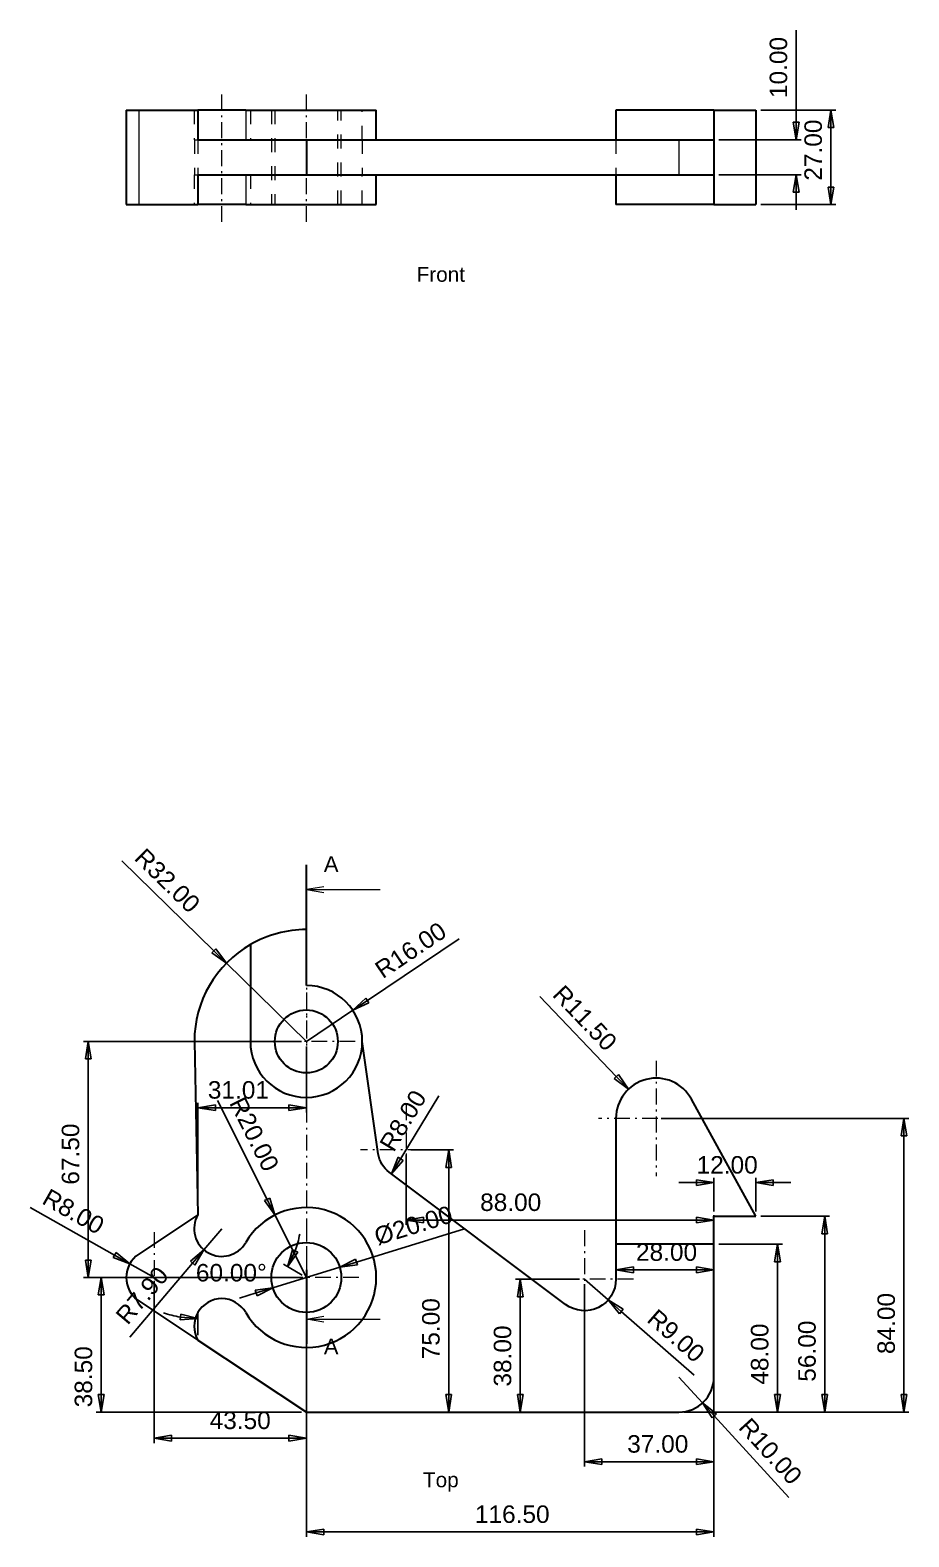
# Model space of a CAD drawing. Header units: millimetres. Extents: x 36 to 732, y -790 to -359.
# Drawn here: x 275.8 to 527, y -790.3 to -359.4 of the extents above; entities that cross this region are included whole.
import ezdxf

# ---------------------------------------------------------------- set-up
doc = ezdxf.new("R2010")
doc.units = ezdxf.units.MM
for name, pattern in [('CENTER', [8, 4.5, -1.5, 0.5, -1.5]), ('DASHED', [8, 4, -4]), ('SOLID', [0])]:
    doc.linetypes.add(name, pattern=pattern)
doc.styles.add('Arial', font='Arial.ttf', dxfattribs={"height": 0.2})
doc.styles.get("Standard").update_dxf_attribs({"font": 'Arial.ttf'})
doc.dimstyles.get("Standard").update_dxf_attribs({"dimtxt": 5, "dimasz": 5, "dimexe": 0.18, "dimexo": 0.0625, "dimgap": 0.09, "dimtad": 0, "dimtih": 1, "dimtoh": 1, "dimdec": 4, "dimzin": 0, "dimdsep": 46, "dimtxsty": 'Standard', "dimcen": 0.09, "dimadec": 0, "dimazin": 0, "dimtfac": 1, "dimtdec": 4, "dimtofl": 0, "dimtmove": 0, "dimatfit": 3, "dimfxl": 1, "dimtolj": 1, "dimtzin": 0, "dimarcsym": 0})

# ---------------------------------------------------------------- blocks, each defined once
blk = doc.blocks.new('_Closed')
at = {"color": 0, "linetype": 'ByBlock', "lineweight": -2}
for p, q in [((-1, 0.166667), (0, 0)), ((-1, 0.166667), (-1, -0.166667)), ((0, 0), (-1, -0.166667)), ((0, 0), (-1, 0))]:
    blk.add_line(p, q, dxfattribs=at)
blk = doc.blocks.new('*D3')
at = {"color": 0, "lineweight": -2, "transparency": 16777216}
for p, q in [((494.800964, -390.76613), (494.800964, -359.40113)), ((494.800964, -385.76613), (494.800964, -380.76613)), ((472.661926, -390.76613), (496.200964, -390.76613)), ((472.661926, -400.76613), (496.200964, -400.76613)), ((494.800964, -405.76613), (494.800964, -410.76613))]:
    blk.add_line(p, q, dxfattribs=at)
at = {"layer": 'Defpoints', "color": 0, "transparency": 16777216}
for p in [(471.261926, -390.76613), (494.800964, -390.76613), (471.261926, -400.76613)]:
    blk.add_point(p, dxfattribs=at)
at = {"color": 0, "lineweight": -2, "transparency": 16777216, "xscale": 5, "yscale": 5, "zscale": 5}
for p, rotation in [((494.800964, -390.76613), 270), ((494.800964, -400.76613), 90)]:
    blk.add_blockref('_Closed', p, dxfattribs=dict(at, rotation=rotation))
at = {"color": 0, "lineweight": 9, "transparency": 16777216, "insert": (489.748464, -370.08363), "char_height": 5, "attachment_point": 5, "rotation": 90}
blk.add_mtext('\\A1;10.00', dxfattribs=at)
blk = doc.blocks.new('*D4')
at = {"color": 0, "lineweight": -2, "transparency": 16777216}
for p, q in [((484.661926, -382.26613), (506.133812, -382.26613)), ((504.733812, -404.26613), (504.733812, -387.26613)), ((484.661926, -409.26613), (506.133812, -409.26613))]:
    blk.add_line(p, q, dxfattribs=at)
at = {"layer": 'Defpoints', "color": 0, "transparency": 16777216}
for p in [(483.261926, -382.26613), (504.733812, -382.26613), (483.261926, -409.26613)]:
    blk.add_point(p, dxfattribs=at)
at = {"color": 0, "lineweight": -2, "transparency": 16777216, "xscale": 5, "yscale": 5, "zscale": 5}
for p, rotation in [((504.733812, -382.26613), 90), ((504.733812, -409.26613), 270)]:
    blk.add_blockref('_Closed', p, dxfattribs=dict(at, rotation=rotation))
at = {"color": 0, "lineweight": 9, "transparency": 16777216, "insert": (499.681312, -393.711476), "char_height": 5, "attachment_point": 5, "rotation": 90}
blk.add_mtext('\\A1;27.00', dxfattribs=at)
blk = doc.blocks.new('*D15')
at = {"color": 0, "lineweight": -2, "transparency": 16777216}
for p, q in [((466.261926, -688.97519), (461.261926, -688.97519)), ((471.261926, -697.198078), (471.261926, -687.57519)), ((483.261926, -697.198078), (483.261926, -687.57519)), ((488.261926, -688.97519), (493.261926, -688.97519))]:
    blk.add_line(p, q, dxfattribs=at)
at = {"layer": 'Defpoints', "color": 0, "transparency": 16777216}
for p in [(483.261926, -688.97519), (471.261926, -698.598078), (483.261926, -698.598078)]:
    blk.add_point(p, dxfattribs=at)
at = {"color": 0, "lineweight": -2, "transparency": 16777216, "xscale": 5, "yscale": 5, "zscale": 5}
blk.add_blockref('_Closed', (471.261926, -688.97519), dxfattribs=at)
at = {"color": 0, "lineweight": -2, "transparency": 16777216, "xscale": 5, "yscale": 5, "zscale": 5, "rotation": 180}
blk.add_blockref('_Closed', (483.261926, -688.97519), dxfattribs=at)
at = {"color": 0, "lineweight": 9, "transparency": 16777216, "insert": (475.068133, -683.92269), "char_height": 5, "attachment_point": 5}
blk.add_mtext('\\A1;12.00', dxfattribs=at)
blk = doc.blocks.new('*D16')
at = {"color": 0, "lineweight": -2, "transparency": 16777216}
for p, q in [((472.661926, -706.598078), (490.839041, -706.598078)), ((489.439041, -749.598078), (489.439041, -711.598078)), ((462.661926, -754.598078), (490.839041, -754.598078))]:
    blk.add_line(p, q, dxfattribs=at)
at = {"layer": 'Defpoints', "color": 0, "transparency": 16777216}
for p in [(471.261926, -706.598078), (489.439041, -706.598078), (461.261926, -754.598078)]:
    blk.add_point(p, dxfattribs=at)
at = {"color": 0, "lineweight": -2, "transparency": 16777216, "xscale": 5, "yscale": 5, "zscale": 5}
for p, rotation in [((489.439041, -706.598078), 90), ((489.439041, -754.598078), 270)]:
    blk.add_blockref('_Closed', p, dxfattribs=dict(at, rotation=rotation))
at = {"color": 0, "lineweight": 9, "transparency": 16777216, "insert": (484.386541, -738.005347), "char_height": 5, "attachment_point": 5, "rotation": 90}
blk.add_mtext('\\A1;48.00', dxfattribs=at)
blk = doc.blocks.new('*D17')
at = {"color": 0, "lineweight": -2, "transparency": 16777216}
for p, q in [((484.661926, -698.598078), (504.364602, -698.598078)), ((502.964602, -749.598078), (502.964602, -703.598078)), ((462.661926, -754.598078), (504.364602, -754.598078))]:
    blk.add_line(p, q, dxfattribs=at)
at = {"layer": 'Defpoints', "color": 0, "transparency": 16777216}
for p in [(483.261926, -698.598078), (502.964602, -698.598078), (461.261926, -754.598078)]:
    blk.add_point(p, dxfattribs=at)
at = {"color": 0, "lineweight": -2, "transparency": 16777216, "xscale": 5, "yscale": 5, "zscale": 5}
for p, rotation in [((502.964602, -698.598078), 90), ((502.964602, -754.598078), 270)]:
    blk.add_blockref('_Closed', p, dxfattribs=dict(at, rotation=rotation))
at = {"color": 0, "lineweight": 9, "transparency": 16777216, "insert": (497.912102, -737.160001), "char_height": 5, "attachment_point": 5, "rotation": 90}
blk.add_mtext('\\A1;56.00', dxfattribs=at)
blk = doc.blocks.new('*D18')
at = {"color": 0, "lineweight": -2, "transparency": 16777216}
for p, q in [((443.261926, -707.998078), (443.261926, -715.312943)), ((471.261926, -707.998078), (471.261926, -715.312943)), ((448.261926, -713.912943), (466.261926, -713.912943))]:
    blk.add_line(p, q, dxfattribs=at)
at = {"layer": 'Defpoints', "color": 0, "transparency": 16777216}
for p in [(443.261926, -706.598078), (471.261926, -706.598078), (471.261926, -713.912943)]:
    blk.add_point(p, dxfattribs=at)
at = {"color": 0, "lineweight": -2, "transparency": 16777216, "xscale": 5, "yscale": 5, "zscale": 5, "rotation": 180}
blk.add_blockref('_Closed', (443.261926, -713.912943), dxfattribs=at)
at = {"color": 0, "lineweight": -2, "transparency": 16777216, "xscale": 5, "yscale": 5, "zscale": 5}
blk.add_blockref('_Closed', (471.261926, -713.912943), dxfattribs=at)
at = {"color": 0, "lineweight": 9, "transparency": 16777216, "insert": (457.738508, -708.860443), "char_height": 5, "attachment_point": 5}
blk.add_mtext('\\A1;28.00', dxfattribs=at)
blk = doc.blocks.new('*D19')
at = {"color": 0, "lineweight": -2, "transparency": 16777216}
for p, q in [((456.161926, -670.598078), (527.008659, -670.598078)), ((525.608659, -749.598078), (525.608659, -675.598078)), ((462.661926, -754.598078), (527.008659, -754.598078))]:
    blk.add_line(p, q, dxfattribs=at)
at = {"layer": 'Defpoints', "color": 0, "transparency": 16777216}
for p in [(454.761926, -670.598078), (525.608659, -670.598078), (461.261926, -754.598078)]:
    blk.add_point(p, dxfattribs=at)
at = {"color": 0, "lineweight": -2, "transparency": 16777216, "xscale": 5, "yscale": 5, "zscale": 5}
for p, rotation in [((525.608659, -670.598078), 90), ((525.608659, -754.598078), 270)]:
    blk.add_blockref('_Closed', p, dxfattribs=dict(at, rotation=rotation))
at = {"color": 0, "lineweight": 9, "transparency": 16777216, "insert": (520.556159, -729.251977), "char_height": 5, "attachment_point": 5, "rotation": 90}
blk.add_mtext('\\A1;84.00', dxfattribs=at)
blk = doc.blocks.new('*D20')
at = {"color": 0, "lineweight": -2, "transparency": 16777216}
for p, q in [((434.261926, -717.998078), (434.261926, -770.171974)), ((471.261926, -745.998078), (471.261926, -770.171974)), ((439.261926, -768.771974), (466.261926, -768.771974))]:
    blk.add_line(p, q, dxfattribs=at)
at = {"layer": 'Defpoints', "color": 0, "transparency": 16777216}
for p in [(434.261926, -716.598078), (471.261926, -744.598078), (471.261926, -768.771974)]:
    blk.add_point(p, dxfattribs=at)
at = {"color": 0, "lineweight": -2, "transparency": 16777216, "xscale": 5, "yscale": 5, "zscale": 5, "rotation": 180}
blk.add_blockref('_Closed', (434.261926, -768.771974), dxfattribs=at)
at = {"color": 0, "lineweight": -2, "transparency": 16777216, "xscale": 5, "yscale": 5, "zscale": 5}
blk.add_blockref('_Closed', (471.261926, -768.771974), dxfattribs=at)
at = {"color": 0, "lineweight": 9, "transparency": 16777216, "insert": (455.233473, -763.719474), "char_height": 5, "attachment_point": 5}
blk.add_mtext('\\A1;37.00', dxfattribs=at)
blk = doc.blocks.new('*D21')
at = {"color": 0, "lineweight": -2, "transparency": 16777216}
for p, q in [((432.861926, -716.598078), (414.524809, -716.598078)), ((415.924809, -749.598078), (415.924809, -721.598078)), ((459.861926, -754.598078), (414.524809, -754.598078))]:
    blk.add_line(p, q, dxfattribs=at)
at = {"layer": 'Defpoints', "color": 0, "transparency": 16777216}
for p in [(415.924809, -716.598078), (434.261926, -716.598078), (461.261926, -754.598078)]:
    blk.add_point(p, dxfattribs=at)
at = {"color": 0, "lineweight": -2, "transparency": 16777216, "xscale": 5, "yscale": 5, "zscale": 5}
for p, rotation in [((415.924809, -716.598078), 90), ((415.924809, -754.598078), 270)]:
    blk.add_blockref('_Closed', p, dxfattribs=dict(at, rotation=rotation))
at = {"color": 0, "lineweight": 9, "transparency": 16777216, "insert": (410.872309, -738.550799), "char_height": 5, "attachment_point": 5, "rotation": 90}
blk.add_mtext('\\A1;38.00', dxfattribs=at)
blk = doc.blocks.new('*D22')
at = {"color": 0, "lineweight": -2, "transparency": 16777216}
for p, q in [((383.261926, -680.998078), (383.261926, -701.064813)), ((388.261926, -699.664813), (466.261926, -699.664813)), ((471.261926, -705.198078), (471.261926, -698.264814))]:
    blk.add_line(p, q, dxfattribs=at)
at = {"layer": 'Defpoints', "color": 0, "transparency": 16777216}
for p in [(383.261926, -679.598078), (471.261926, -699.664813), (471.261926, -706.598078)]:
    blk.add_point(p, dxfattribs=at)
at = {"color": 0, "lineweight": -2, "transparency": 16777216, "xscale": 5, "yscale": 5, "zscale": 5, "rotation": 180}
blk.add_blockref('_Closed', (383.261926, -699.664813), dxfattribs=at)
at = {"color": 0, "lineweight": -2, "transparency": 16777216, "xscale": 5, "yscale": 5, "zscale": 5}
blk.add_blockref('_Closed', (471.261926, -699.664813), dxfattribs=at)
at = {"color": 0, "lineweight": 9, "transparency": 16777216, "insert": (413.17743, -694.612313), "char_height": 5, "attachment_point": 5}
blk.add_mtext('\\A1;88.00', dxfattribs=at)
blk = doc.blocks.new('*D23')
at = {"color": 0, "lineweight": -2, "transparency": 16777216}
for p, q in [((354.761926, -717.498078), (354.761926, -790.2665)), ((471.261926, -745.998078), (471.261926, -790.2665)), ((359.761926, -788.8665), (466.261926, -788.8665))]:
    blk.add_line(p, q, dxfattribs=at)
at = {"layer": 'Defpoints', "color": 0, "transparency": 16777216}
for p in [(354.761926, -716.098078), (471.261926, -744.598078), (471.261926, -788.8665)]:
    blk.add_point(p, dxfattribs=at)
at = {"color": 0, "lineweight": -2, "transparency": 16777216, "xscale": 5, "yscale": 5, "zscale": 5, "rotation": 180}
blk.add_blockref('_Closed', (354.761926, -788.8665), dxfattribs=at)
at = {"color": 0, "lineweight": -2, "transparency": 16777216, "xscale": 5, "yscale": 5, "zscale": 5}
blk.add_blockref('_Closed', (471.261926, -788.8665), dxfattribs=at)
at = {"color": 0, "lineweight": 9, "transparency": 16777216, "insert": (413.626065, -783.814), "char_height": 5, "attachment_point": 5}
blk.add_mtext('\\A1;116.50', dxfattribs=at)
blk = doc.blocks.new('*D24')
at = {"color": 0, "lineweight": -2, "transparency": 16777216}
for p, q in [((311.261926, -717.498078), (311.261926, -763.426715)), ((354.761926, -717.498078), (354.761926, -763.426715)), ((316.261926, -762.026715), (349.761926, -762.026715))]:
    blk.add_line(p, q, dxfattribs=at)
at = {"layer": 'Defpoints', "color": 0, "transparency": 16777216}
for p in [(311.261926, -716.098078), (354.761926, -716.098078), (354.761926, -762.026715)]:
    blk.add_point(p, dxfattribs=at)
at = {"color": 0, "lineweight": -2, "transparency": 16777216, "xscale": 5, "yscale": 5, "zscale": 5, "rotation": 180}
blk.add_blockref('_Closed', (311.261926, -762.026715), dxfattribs=at)
at = {"color": 0, "lineweight": -2, "transparency": 16777216, "xscale": 5, "yscale": 5, "zscale": 5}
blk.add_blockref('_Closed', (354.761926, -762.026715), dxfattribs=at)
at = {"color": 0, "lineweight": 9, "transparency": 16777216, "insert": (335.854092, -756.974215), "char_height": 5, "attachment_point": 5}
blk.add_mtext('\\A1;43.50', dxfattribs=at)
blk = doc.blocks.new('*D25')
at = {"color": 0, "lineweight": -2, "transparency": 16777216}
for p, q in [((384.661926, -679.598078), (396.851093, -679.598078)), ((395.451093, -749.598078), (395.451093, -684.598078)), ((356.161926, -754.598078), (396.851093, -754.598078))]:
    blk.add_line(p, q, dxfattribs=at)
at = {"layer": 'Defpoints', "color": 0, "transparency": 16777216}
for p in [(383.261926, -679.598078), (395.451093, -679.598078), (354.761926, -754.598078)]:
    blk.add_point(p, dxfattribs=at)
at = {"color": 0, "lineweight": -2, "transparency": 16777216, "xscale": 5, "yscale": 5, "zscale": 5}
for p, rotation in [((395.451093, -679.598078), 90), ((395.451093, -754.598078), 270)]:
    blk.add_blockref('_Closed', p, dxfattribs=dict(at, rotation=rotation))
at = {"color": 0, "lineweight": 9, "transparency": 16777216, "insert": (390.398593, -730.748857), "char_height": 5, "attachment_point": 5, "rotation": 90}
blk.add_mtext('\\A1;75.00', dxfattribs=at)
blk = doc.blocks.new('*D26')
at = {"color": 0, "lineweight": -2, "transparency": 16777216}
for p, q in [((353.361926, -716.098078), (294.722754, -716.098078)), ((296.122754, -749.598078), (296.122754, -721.098078)), ((353.361926, -754.598078), (294.722754, -754.598078))]:
    blk.add_line(p, q, dxfattribs=at)
at = {"layer": 'Defpoints', "color": 0, "transparency": 16777216}
for p in [(296.122754, -716.098078), (354.761926, -716.098078), (354.761926, -754.598078)]:
    blk.add_point(p, dxfattribs=at)
at = {"color": 0, "lineweight": -2, "transparency": 16777216, "xscale": 5, "yscale": 5, "zscale": 5}
for p, rotation in [((296.122754, -716.098078), 90), ((296.122754, -754.598078), 270)]:
    blk.add_blockref('_Closed', p, dxfattribs=dict(at, rotation=rotation))
at = {"color": 0, "lineweight": 9, "transparency": 16777216, "insert": (291.070254, -744.485755), "char_height": 5, "attachment_point": 5, "rotation": 90}
blk.add_mtext('\\A1;38.50', dxfattribs=at)
blk = doc.blocks.new('*D27')
at = {"color": 0, "lineweight": -2, "transparency": 16777216}
for p, q in [((353.361926, -648.598078), (291.018925, -648.598078)), ((292.418925, -711.098078), (292.418925, -653.598078)), ((353.361926, -716.098078), (291.018925, -716.098078))]:
    blk.add_line(p, q, dxfattribs=at)
at = {"layer": 'Defpoints', "color": 0, "transparency": 16777216}
for p in [(292.418925, -648.598078), (354.761926, -648.598078), (354.761926, -716.098078)]:
    blk.add_point(p, dxfattribs=at)
at = {"color": 0, "lineweight": -2, "transparency": 16777216, "xscale": 5, "yscale": 5, "zscale": 5}
for p, rotation in [((292.418925, -648.598078), 90), ((292.418925, -716.098078), 270)]:
    blk.add_blockref('_Closed', p, dxfattribs=dict(at, rotation=rotation))
at = {"color": 0, "lineweight": 9, "transparency": 16777216, "insert": (287.366425, -680.81301), "char_height": 5, "attachment_point": 5, "rotation": 90}
blk.add_mtext('\\A1;67.50', dxfattribs=at)
blk = doc.blocks.new('*D28')
at = {"color": 0, "lineweight": -2, "transparency": 16777216}
for p, q in [((354.761926, -649.998078), (354.761926, -668.935885)), ((323.754094, -696.795698), (323.754094, -666.135885)), ((328.754094, -667.535885), (349.761926, -667.535885))]:
    blk.add_line(p, q, dxfattribs=at)
at = {"layer": 'Defpoints', "color": 0, "transparency": 16777216}
for p in [(354.761926, -648.598078), (354.761926, -667.535885), (323.754094, -698.195698)]:
    blk.add_point(p, dxfattribs=at)
at = {"color": 0, "lineweight": -2, "transparency": 16777216, "xscale": 5, "yscale": 5, "zscale": 5, "rotation": 180}
blk.add_blockref('_Closed', (323.754094, -667.535885), dxfattribs=at)
at = {"color": 0, "lineweight": -2, "transparency": 16777216, "xscale": 5, "yscale": 5, "zscale": 5}
blk.add_blockref('_Closed', (354.761926, -667.535885), dxfattribs=at)
at = {"color": 0, "lineweight": 9, "transparency": 16777216, "insert": (335.340531, -662.483385), "char_height": 5, "attachment_point": 5}
blk.add_mtext('\\A1;31.01', dxfattribs=at)
blk = doc.blocks.new('*D30')
at = {"color": 0, "lineweight": -2, "transparency": 16777216}
for p, q in [((372.201228, -636.898901), (398.455683, -619.28607)), ((354.761926, -648.598078), (368.049013, -639.68442))]:
    blk.add_line(p, q, dxfattribs=at)
at = {"layer": 'Defpoints', "color": 0, "transparency": 16777216}
for p in [(368.049013, -639.68442), (354.761926, -648.598078)]:
    blk.add_point(p, dxfattribs=at)
at = {"color": 0, "lineweight": -2, "transparency": 16777216, "xscale": 5, "yscale": 5, "zscale": 5, "rotation": 213.8557309999999}
blk.add_blockref('_Closed', (368.049013, -639.68442), dxfattribs=at)
at = {"color": 0, "lineweight": 9, "transparency": 16777216, "insert": (384.589797, -622.503913), "char_height": 5, "attachment_point": 5, "rotation": 33.85573132}
blk.add_mtext('\\A1;R16.00', dxfattribs=at)
blk = doc.blocks.new('*D32')
at = {"color": 0, "lineweight": -2, "transparency": 16777216}
for p, q in [((328.331258, -622.705612), (301.997272, -596.907859)), ((354.761926, -648.598078), (331.90297, -626.204594))]:
    blk.add_line(p, q, dxfattribs=at)
at = {"layer": 'Defpoints', "color": 0, "transparency": 16777216}
for p in [(331.90297, -626.204594), (354.761926, -648.598078)]:
    blk.add_point(p, dxfattribs=at)
at = {"color": 0, "lineweight": -2, "transparency": 16777216, "xscale": 5, "yscale": 5, "zscale": 5, "rotation": 315.589331}
blk.add_blockref('_Closed', (331.90297, -626.204594), dxfattribs=at)
at = {"color": 0, "lineweight": 9, "transparency": 16777216, "insert": (315.039104, -602.611185), "char_height": 5, "attachment_point": 5, "rotation": 315.58933059}
blk.add_mtext('\\A1;R32.00', dxfattribs=at)
blk = doc.blocks.new('*D34')
at = {"color": 0, "lineweight": -2, "transparency": 16777216}
blk.add_line((379.121938, -686.443551), (392.621982, -664.121216), dxfattribs=at)
at = {"layer": 'Defpoints', "color": 0, "transparency": 16777216}
for p in [(383.261926, -679.598078), (379.121938, -686.443551)]:
    blk.add_point(p, dxfattribs=at)
at = {"color": 0, "lineweight": -2, "transparency": 16777216, "xscale": 5, "yscale": 5, "zscale": 5, "rotation": 238.835399}
blk.add_blockref('_Closed', (379.121938, -686.443551), dxfattribs=at)
at = {"color": 0, "lineweight": 9, "transparency": 16777216, "insert": (382.415975, -671.233545), "char_height": 5, "attachment_point": 5, "rotation": 58.83539858}
blk.add_mtext('\\A1;R8.00', dxfattribs=at)
blk = doc.blocks.new('*D36')
at = {"color": 0, "lineweight": -2, "transparency": 16777216}
blk.add_line((443.374457, -658.657577), (421.555378, -635.778854), dxfattribs=at)
at = {"color": 0, "lineweight": 9, "transparency": 16777216}
for p, q in [((454.671926, -670.598078), (454.851926, -670.598078)), ((454.761926, -670.688078), (454.761926, -670.508078))]:
    blk.add_line(p, q, dxfattribs=at)
at = {"layer": 'Defpoints', "color": 0, "transparency": 16777216}
for p in [(446.825205, -662.275911), (454.761926, -670.598078)]:
    blk.add_point(p, dxfattribs=at)
at = {"color": 0, "lineweight": -2, "transparency": 16777216, "xscale": 5, "yscale": 5, "zscale": 5, "rotation": 313.641953}
blk.add_blockref('_Closed', (446.825205, -662.275911), dxfattribs=at)
at = {"color": 0, "lineweight": 9, "transparency": 16777216, "insert": (434.39587, -641.922068), "char_height": 5, "attachment_point": 5, "rotation": 313.6419526}
blk.add_mtext('\\A1;R11.50', dxfattribs=at)
blk = doc.blocks.new('*D38')
at = {"color": 0, "lineweight": -2, "transparency": 16777216}
for p, q in [((461.261926, -744.598078), (468.001404, -751.985867)), ((471.371143, -755.679762), (492.678003, -779.036259))]:
    blk.add_line(p, q, dxfattribs=at)
at = {"layer": 'Defpoints', "color": 0, "transparency": 16777216}
for p in [(461.261926, -744.598078), (468.001404, -751.985867)]:
    blk.add_point(p, dxfattribs=at)
at = {"color": 0, "lineweight": -2, "transparency": 16777216, "xscale": 5, "yscale": 5, "zscale": 5, "rotation": 132.372495}
blk.add_blockref('_Closed', (468.001404, -751.985867), dxfattribs=at)
at = {"color": 0, "lineweight": 9, "transparency": 16777216, "insert": (487.442123, -765.799837), "char_height": 5, "attachment_point": 5, "rotation": 312.3724948}
blk.add_mtext('\\A1;R10.00', dxfattribs=at)
blk = doc.blocks.new('*D40')
at = {"color": 0, "lineweight": -2, "transparency": 16777216}
for p, q in [((434.261926, -716.598078), (441.03678, -722.522717)), ((444.800588, -725.814184), (465.67843, -744.071948))]:
    blk.add_line(p, q, dxfattribs=at)
at = {"layer": 'Defpoints', "color": 0, "transparency": 16777216}
for p in [(434.261926, -716.598078), (441.03678, -722.522717)]:
    blk.add_point(p, dxfattribs=at)
at = {"color": 0, "lineweight": -2, "transparency": 16777216, "xscale": 5, "yscale": 5, "zscale": 5, "rotation": 138.830163}
blk.add_blockref('_Closed', (441.03678, -722.522717), dxfattribs=at)
at = {"color": 0, "lineweight": 9, "transparency": 16777216, "insert": (460.447439, -732.785471), "char_height": 5, "attachment_point": 5, "rotation": 318.8301626}
blk.add_mtext('\\A1;R9.00', dxfattribs=at)
blk = doc.blocks.new('*D42')
at = {"color": 0, "lineweight": -2, "transparency": 16777216}
for p, q in [((299.946002, -709.69887), (275.803913, -696.046407)), ((311.261926, -716.098078), (304.29828, -712.160104))]:
    blk.add_line(p, q, dxfattribs=at)
at = {"layer": 'Defpoints', "color": 0, "transparency": 16777216}
for p in [(304.29828, -712.160104), (311.261926, -716.098078)]:
    blk.add_point(p, dxfattribs=at)
at = {"color": 0, "lineweight": -2, "transparency": 16777216, "xscale": 5, "yscale": 5, "zscale": 5, "rotation": 330.511639}
blk.add_blockref('_Closed', (304.29828, -712.160104), dxfattribs=at)
at = {"color": 0, "lineweight": 9, "transparency": 16777216, "insert": (288.185895, -697.244044), "char_height": 5, "attachment_point": 5, "rotation": 330.51163891}
blk.add_mtext('\\A1;R8.00', dxfattribs=at)
blk = doc.blocks.new('*D44')
at = {"color": 0, "lineweight": -2, "transparency": 16777216}
for p, q in [((343.556537, -693.74994), (329.386202, -665.488485)), ((354.761926, -716.098078), (345.797615, -698.219568))]:
    blk.add_line(p, q, dxfattribs=at)
at = {"layer": 'Defpoints', "color": 0, "transparency": 16777216}
for p in [(345.797615, -698.219568), (354.761926, -716.098078)]:
    blk.add_point(p, dxfattribs=at)
at = {"color": 0, "lineweight": -2, "transparency": 16777216, "xscale": 5, "yscale": 5, "zscale": 5, "rotation": 296.629254}
blk.add_blockref('_Closed', (345.797615, -698.219568), dxfattribs=at)
at = {"color": 0, "lineweight": 9, "transparency": 16777216, "insert": (339.867389, -675.11979), "char_height": 5, "attachment_point": 5, "rotation": 296.62925384}
blk.add_mtext('\\A1;R20.00', dxfattribs=at)
blk = doc.blocks.new('*D46')
at = {"color": 0, "lineweight": -2, "transparency": 16777216}
for p, q in [((369.09838, -711.686038), (399.945649, -702.192799)), ((345.20429, -719.039438), (364.319562, -713.156718)), ((340.425472, -720.510118), (335.646654, -721.980797))]:
    blk.add_line(p, q, dxfattribs=at)
at = {"layer": 'Defpoints', "color": 0, "transparency": 16777216}
for p in [(364.319562, -713.156718), (345.20429, -719.039438)]:
    blk.add_point(p, dxfattribs=at)
at = {"color": 0, "lineweight": -2, "transparency": 16777216, "xscale": 5, "yscale": 5, "zscale": 5}
for p, rotation in [((364.319562, -713.156718), 197.105734), ((345.20429, -719.039438), 17.105734)]:
    blk.add_blockref('_Closed', p, dxfattribs=dict(at, rotation=rotation))
at = {"color": 0, "lineweight": 9, "transparency": 16777216, "insert": (385.384616, -701.242882), "char_height": 5, "attachment_point": 5, "rotation": 17.10573414}
blk.add_mtext('\\A1;Ø20.00', dxfattribs=at)
blk = doc.blocks.new('*D48')
at = {"color": 0, "lineweight": -2, "transparency": 16777216}
for p, q in [((330.597756, -702.146888), (325.49139, -708.177861)), ((322.260486, -711.993783), (304.338663, -733.160702))]:
    blk.add_line(p, q, dxfattribs=at)
at = {"layer": 'Defpoints', "color": 0, "transparency": 16777216}
for p in [(330.597756, -702.146888), (325.49139, -708.177861)]:
    blk.add_point(p, dxfattribs=at)
at = {"color": 0, "lineweight": -2, "transparency": 16777216, "xscale": 5, "yscale": 5, "zscale": 5, "rotation": 49.745737}
blk.add_blockref('_Closed', (325.49139, -708.177861), dxfattribs=at)
at = {"color": 0, "lineweight": 9, "transparency": 16777216, "insert": (307.828134, -721.220375), "char_height": 5, "attachment_point": 5, "rotation": 49.74573741}
blk.add_mtext('\\A1;R7.90', dxfattribs=at)
blk = doc.blocks.new('*D50')
at = {"color": 0, "lineweight": -2, "transparency": 16777216}
for p, q in [((353.55, -715.4), (348.21, -712.32)), ((323.75, -732.6), (323.75, -726.44))]:
    blk.add_line(p, q, dxfattribs=at)
for start, end in [(339.6763, 349.3525), (250.6475, 260.3237)]:
    blk.add_arc((323.75, -698.2), 29.64, start, end, dxfattribs=at)
at = {"layer": 'Defpoints', "color": 0, "transparency": 16777216}
for p in [(323.75, -698.2), (354.76, -716.1), (333.89, -726.05), (323.75, -734)]:
    blk.add_point(p, dxfattribs=at)
at = {"color": 0, "lineweight": -2, "transparency": 16777216, "xscale": 5, "yscale": 5, "zscale": 5}
for p, rotation in [((349.42, -713.02), 244.8381364448085), ((323.75, -727.84), 355.1618638235431)]:
    blk.add_blockref('_Closed', p, dxfattribs=dict(at, rotation=rotation))
at = {"color": 0, "lineweight": 9, "transparency": 16777216, "insert": (333.32, -714.76), "char_height": 5, "attachment_point": 5}
blk.add_mtext('\\A1;60.00°', dxfattribs=at)
blk = doc.blocks.new('BlockOfCenters_1', base_point=(383.261926, -679.598078))
at = {"linetype": 'CENTER', "lineweight": 9}
for points in [[(383.261926, -666.598078), (383.261926, -692.598078)], [(396.261926, -679.598078), (370.261926, -679.598078)]]:
    blk.add_lwpolyline(points, dxfattribs=at)
blk = doc.blocks.new('BlockOfCenters_2', base_point=(434.261926, -716.598078))
at = {"linetype": 'CENTER', "lineweight": 9}
for points in [[(434.261926, -702.598078), (434.261926, -730.598078)], [(448.261926, -716.598078), (420.261926, -716.598078)]]:
    blk.add_lwpolyline(points, dxfattribs=at)
blk = doc.blocks.new('BlockOfCenters_3', base_point=(354.761926, -648.598078))
at = {"linetype": 'CENTER', "lineweight": 9}
for points in [[(354.761926, -634.598078), (354.761926, -662.598078)], [(368.761926, -648.598078), (340.761926, -648.598078)]]:
    blk.add_lwpolyline(points, dxfattribs=at)
blk = doc.blocks.new('BlockOfCenters_4', base_point=(354.761926, -716.098078))
at = {"linetype": 'CENTER', "lineweight": 9}
for points in [[(354.761926, -701.098078), (354.761926, -731.098078)], [(369.761926, -716.098078), (339.761926, -716.098078)]]:
    blk.add_lwpolyline(points, dxfattribs=at)
blk = doc.blocks.new('BlockOfCenters_5', base_point=(454.761926, -670.598078))
at = {"linetype": 'CENTER', "lineweight": 9}
for points in [[(454.761926, -654.098078), (454.761926, -687.098078)], [(471.261926, -670.598078), (438.261926, -670.598078)]]:
    blk.add_lwpolyline(points, dxfattribs=at)
blk = doc.blocks.new('BlockOfCenters_6', base_point=(311.261926, -716.098078))
at = {"linetype": 'CENTER', "lineweight": 9}
for points in [[(311.261926, -703.098078), (311.261926, -729.098078)], [(324.261926, -716.098078), (298.261926, -716.098078)]]:
    blk.add_lwpolyline(points, dxfattribs=at)
blk = doc.blocks.new('BlockOfSectionLines_1')
at = {"lineweight": 30}
for points in [[(354.761926, -619.263118), (354.761926, -598.128118)], [(354.761926, -713.930101), (354.761926, -735.065101)]]:
    blk.add_lwpolyline(points, dxfattribs=at)
at = {"lineweight": 9}
for points in [[(359.761926, -604.339784), (354.761926, -605.173118)], [(354.761926, -605.173118), (375.896926, -605.173118)], [(354.761926, -605.173118), (359.761926, -606.006451)], [(354.761926, -728.020101), (359.761926, -727.186768)], [(354.761926, -728.020101), (375.896926, -728.020101)], [(359.761926, -728.853435), (354.761926, -728.020101)]]:
    blk.add_lwpolyline(points, dxfattribs=at)
at = {"linetype": 'CENTER', "lineweight": 9}
blk.add_lwpolyline([(354.761926, -619.263118), (354.761926, -713.930101)], dxfattribs=at)
at = {"lineweight": 9, "char_height": 4.5, "attachment_point": 4, "style": 'Arial'}
for insert in [(359.761932, -597.870972), (359.761932, -735.822266)]:
    blk.add_mtext('A', dxfattribs=dict(at, insert=insert))

msp = doc.modelspace()

# ---------------------------------------------------------------- linework, layer by layer
at = {"linetype": 'CENTER', "lineweight": 9}
for p, q in [((330.597757, -414.26613, 44.451187), (330.597757, -377.26613, 44.451187)), ((354.761926, -414.26613, 30.5), (354.761926, -377.26613, 30.5))]:
    msp.add_line(p, q, dxfattribs=at)
at = {"linetype": 'SOLID', "lineweight": 30}
for p, q in [((303.261926, -382.26613, 30.5), (303.261926, -409.26613, 30.5)), ((306.83538, -382.26613, 37.16376), (323.754094, -382.26613, 48.40238)), ((323.754094, -382.26613, 48.40238), (323.754094, -390.76613, 48.40238)), ((374.761926, -390.76613, 30.5), (374.761926, -382.26613, 30.5)), ((443.261926, -382.26613, 21), (443.261926, -390.76613, 21)), ((471.261926, -382.26613, 21), (443.261926, -382.26613, 21)), ((471.261926, -382.26613, 21), (471.261926, -390.76613, 21)), ((471.261926, -382.26613, 13), (483.261926, -382.26613, 13)), ((483.261926, -382.26613, 13), (483.261926, -409.26613, 13)), ((323.754094, -390.76613, 48.40238), (354.761926, -390.76613, 69)), ((354.761926, -390.76613, 69), (354.761926, -400.76613, 69)), ((354.761926, -390.76613, 69), (461.261926, -390.76613, 69)), ((471.261926, -390.76613, 59), (471.261926, -400.76613, 59)), ((323.754094, -400.76613, 48.40238), (354.761926, -400.76613, 69)), ((323.754094, -400.76613, 48.40238), (323.754094, -409.26613, 48.40238)), ((354.761926, -400.76613, 69), (461.261926, -400.76613, 69)), ((374.761926, -409.26613, 30.5), (374.761926, -400.76613, 30.5)), ((443.261926, -400.76613, 21), (443.261926, -409.26613, 21)), ((471.261926, -400.76613, 21), (471.261926, -409.26613, 21)), ((306.83538, -409.26613, 37.16376), (323.754094, -409.26613, 48.40238)), ((471.261926, -409.26613, 21), (443.261926, -409.26613, 21)), ((471.261926, -409.26613, 13), (483.261926, -409.26613, 13)), ((354.761926, -632.598078, 13.5), (354.761926, -616.598078, 13.5)), ((338.761926, -620.885265, 13.5), (338.761926, -648.598078, 13.5)), ((322.761926, -648.598078, 5), (323.754094, -698.195698, 5)), ((375.341992, -680.727083, 5), (370.761926, -648.598078, 5)), ((483.261926, -698.598078, 13.5), (464.841532, -665.061694, 13.5)), ((443.261926, -670.598078, 13.5), (443.261926, -706.598078, 13.5)), ((428.861926, -723.798078, 5), (378.461926, -685.998078, 5)), ((323.754094, -698.195698, 13.5), (306.83538, -709.434318, 13.5)), ((471.261926, -706.598078, 13.5), (471.261926, -698.598078, 13.5)), ((471.261926, -698.598078, 13.5), (483.261926, -698.598078, 13.5)), ((443.261926, -706.598078, 5), (443.261926, -716.598078, 5)), ((471.261926, -706.598078, 13.5), (443.261926, -706.598078, 13.5)), ((471.261926, -744.598078, 5), (471.261926, -706.598078, 5)), ((306.83538, -722.761837, 13.5), (323.754094, -734.000458, 13.5)), ((323.754094, -734.000458, 5), (354.761926, -754.598078, 5)), ((354.761926, -754.598078, 5), (461.261926, -754.598078, 5))]:
    msp.add_line(p, q, dxfattribs=at)
at = {"color": 196, "linetype": 'SOLID', "lineweight": 9, "true_color": 0x400080}
for p, q in [((306.83538, -382.26613, 37.16376), (306.83538, -409.26613, 37.16376)), ((337.441418, -382.26613, 40.5), (337.441418, -390.76613, 40.5)), ((461.261926, -390.76613, 69), (461.261926, -400.76613, 69)), ((337.441418, -400.76613, 40.5), (337.441418, -409.26613, 40.5))]:
    msp.add_line(p, q, dxfattribs=at)
at = {"color": 9, "linetype": 'DASHED', "lineweight": 9, "true_color": 0xc0c0c0}
for p, q in [((322.695376, -382.26613, 44.45119), (322.695376, -390.76613, 44.45119)), ((338.761926, -382.26613, -37), (338.761926, -390.76613, -37)), ((344.761926, -382.26613, 30.5), (344.761926, -409.26613, 30.5)), ((345.761926, -382.26613, -37), (345.761926, -409.26613, -37)), ((363.761926, -409.26613, -37), (363.761926, -382.26613, -37)), ((364.761926, -409.26613, 30.5), (364.761926, -382.26613, 30.5)), ((370.761926, -390.76613, -37), (370.761926, -382.26613, -37)), ((322.697832, -390.76613, 36.54881), (323.754094, -390.76613, 36.54881)), ((322.761926, -390.76613, -37), (322.761926, -400.76613, -37)), ((323.754094, -390.76613, 12.59762), (323.754094, -400.76613, 12.59762)), ((370.761926, -390.76613, -37), (370.761926, -400.76613, -37)), ((443.261926, -390.76613, 31), (443.261926, -400.76613, 31)), ((322.695376, -400.76613, 44.45119), (322.695376, -409.26613, 44.45119)), ((322.697832, -400.76613, 36.54881), (323.754094, -400.76613, 36.54881)), ((338.761926, -400.76613, -37), (338.761926, -409.26613, -37)), ((370.761926, -409.26613, -37), (370.761926, -400.76613, -37))]:
    msp.add_line(p, q, dxfattribs=at)
at = {"linetype": 'SOLID', "lineweight": 30}
for centre, radius in [((354.761926, -648.598078, 13.5), 9), ((354.761926, -716.098078, 13.5), 10)]:
    msp.add_circle(centre, radius, dxfattribs=at)
at = {"linetype": 'SOLID', "lineweight": 30, "extrusion": (0, 1, 0)}
for centre, radius, start, end in [((-311.261926, 30.5, -382.26613), 8, 0, 56.405043), ((-330.597756, 44.45119, -382.26613), 7.90238, 210.000003, 330), ((-354.761926, 30.5, -382.26613), 20, 30, 178.87217), ((-461.261926, 59, -390.76613), 10, 90, 180), ((-461.261926, 59, -400.76613), 10, 90, 180), ((-311.261926, 30.5, -409.26613), 8, 0, 56.405043), ((-330.597756, 44.45119, -409.26613), 7.90238, 210.000003, 330), ((-354.761926, 30.5, -409.26613), 20, 30, 178.87217)]:
    msp.add_arc(centre, radius, start, end, dxfattribs=at)
at = {"linetype": 'SOLID', "lineweight": 30}
for centre, radius, start, end in [((354.761926, -648.598078, 13.5), 32, 90, 120), ((354.761926, -648.598078, 5), 32, 120, 180), ((354.761926, -648.598078, 13.5), 16, 180, 90), ((454.761926, -670.598078, 13.5), 11.5, 28.778494, 180), ((354.761926, -716.098078, 13.5), 20, 210, 150), ((330.597756, -702.146888, 13.5), 7.90238, 150, 330), ((311.261926, -716.098078, 13.5), 8, 123.594957, 236.405043), ((330.597756, -730.049268, 13.5), 7.90238, 30, 210), ((461.261926, -744.598078, 5), 10, 270, 0)]:
    msp.add_arc(centre, radius, start, end, dxfattribs=at)
at = {"linetype": 'SOLID', "lineweight": 30, "extrusion": (0, 0, -1)}
for centre, radius, start, end in [((-383.261926, -679.598078, -5), 8, 306.869898, 351.88701), ((-434.261926, -716.598078, -5), 9, 180, 306.869898)]:
    msp.add_arc(centre, radius, start, end, dxfattribs=at)

# ---------------------------------------------------------------- block references
for name, p in [('BlockOfSectionLines_1', (0, 0)), ('BlockOfCenters_3', (354.761926, -648.598078)), ('BlockOfCenters_5', (454.761926, -670.598078)), ('BlockOfCenters_1', (383.261926, -679.598078)), ('BlockOfCenters_4', (354.761926, -716.098078)), ('BlockOfCenters_6', (311.261926, -716.098078)), ('BlockOfCenters_2', (434.261926, -716.598078))]:
    msp.add_blockref(name, p)

# ---------------------------------------------------------------- texts
at = {"lineweight": 9, "char_height": 4.243035, "attachment_point": 4, "style": 'Arial'}
for s, insert in [('Front', (386.28288, -429.266144)), ('Top', (388.102903, -774.598083))]:
    msp.add_mtext(s, dxfattribs=dict(at, insert=insert))

# ---------------------------------------------------------------- dimensions: what is measured, and where the dimension line sits
at = {"lineweight": 9}
for base, p1, p2, picture, middle in [((494.800964, -390.76613), (471.261926, -400.76613), (471.261926, -390.76613), '*D3', (494.800964, -370.08363)), ((504.733812, -382.26613), (483.261926, -409.26613), (483.261926, -382.26613), '*D4', (504.733812, -393.711476)), ((292.418925, -648.598078), (354.761926, -716.098078), (354.761926, -648.598078), '*D27', (292.418925, -680.81301)), ((525.608659, -670.598078), (461.261926, -754.598078), (454.761926, -670.598078), '*D19', (525.608659, -729.251977)), ((395.451093, -679.598078), (354.761926, -754.598078), (383.261926, -679.598078), '*D25', (395.451093, -730.748857)), ((502.964602, -698.598078), (461.261926, -754.598078), (483.261926, -698.598078), '*D17', (502.964602, -737.160001)), ((489.439041, -706.598078), (461.261926, -754.598078), (471.261926, -706.598078), '*D16', (489.439041, -738.005347)), ((296.122754, -716.098078), (354.761926, -754.598078), (354.761926, -716.098078), '*D26', (296.122754, -744.485755)), ((415.924809, -716.598078), (461.261926, -754.598078), (434.261926, -716.598078), '*D21', (415.924809, -738.550799))]:
    dim = msp.add_linear_dim(base=base, p1=p1, p2=p2, angle=90, dimstyle='Standard', override={"dimtxt": 5, "dimasz": 5, "dimexe": 1.4, "dimexo": 1.4, "dimgap": 2.5, "dimtad": 1, "dimtih": 0, "dimtoh": 0, "dimdec": 2, "dimlfac": 1, "dimpost": '<>', "dimblk1": 'Closed', "dimblk2": 'Closed', "dimsah": 1, "dimse1": 0, "dimse2": 0, "dimtix": 1}, dxfattribs=at)
    dim.commit()
    dim.dimension.update_dxf_attribs({"geometry": picture, "text_midpoint": middle, "dimtype": 160})
for center, mpoint, override, picture, middle in [((354.761926, -648.598078), (331.90297, -626.204594), {"dimtxt": 5, "dimasz": 5, "dimexe": 1.4, "dimexo": 1.4, "dimgap": 2.5, "dimtad": 1, "dimtih": 0, "dimtoh": 0, "dimdec": 2, "dimlfac": 1, "dimpost": 'R<>', "dimblk": 'Closed', "dimse1": 0, "dimse2": 0, "dimtofl": 1}, '*D32', (311.503383, -606.220399)), ((354.761926, -648.598078), (368.049013, -639.68442), {"dimtxt": 5, "dimasz": 5, "dimexe": 1.4, "dimexo": 1.4, "dimgap": 2.5, "dimtad": 1, "dimtih": 0, "dimtoh": 0, "dimdec": 2, "dimlfac": 1, "dimpost": 'R<>', "dimblk": 'Closed', "dimse1": 0, "dimse2": 0, "dimtofl": 1}, '*D30', (387.404563, -626.699726)), ((454.761926, -670.598078), (446.825205, -662.275911), {"dimtxt": 5, "dimasz": 5, "dimexe": 1.4, "dimexo": 1.4, "dimgap": 2.5, "dimtad": 1, "dimtih": 0, "dimtoh": 0, "dimdec": 2, "dimlfac": 1, "dimpost": 'R<>', "dimblk": 'Closed', "dimse1": 0, "dimse2": 0, "dimtofl": 0}, '*D36', (430.739544, -645.409049)), ((383.261926, -679.598078), (379.121938, -686.443551), {"dimtxt": 5, "dimasz": 5, "dimexe": 1.4, "dimexo": 1.4, "dimgap": 2.5, "dimtad": 1, "dimtih": 0, "dimtoh": 0, "dimdec": 2, "dimlfac": 1, "dimpost": 'R<>', "dimblk": 'Closed', "dimse1": 0, "dimse2": 0, "dimtofl": 0}, '*D34', (386.739319, -673.848206)), ((354.761926, -716.098078), (345.797615, -698.219568), {"dimtxt": 5, "dimasz": 5, "dimexe": 1.4, "dimexo": 1.4, "dimgap": 2.5, "dimtad": 1, "dimtih": 0, "dimtoh": 0, "dimdec": 2, "dimlfac": 1, "dimpost": 'R<>', "dimblk": 'Closed', "dimse1": 0, "dimse2": 0, "dimtofl": 1}, '*D44', (335.35083, -677.384399)), ((311.261926, -716.098078), (304.29828, -712.160104), {"dimtxt": 5, "dimasz": 5, "dimexe": 1.4, "dimexo": 1.4, "dimgap": 2.5, "dimtad": 1, "dimtih": 0, "dimtoh": 0, "dimdec": 2, "dimlfac": 1, "dimpost": 'R<>', "dimblk": 'Closed', "dimse1": 0, "dimse2": 0, "dimtofl": 1}, '*D42', (285.698818, -701.642022)), ((330.597756, -702.146888), (325.49139, -708.177861), {"dimtxt": 5, "dimasz": 5, "dimexe": 1.4, "dimexo": 1.4, "dimgap": 2.5, "dimtad": 1, "dimtih": 0, "dimtoh": 0, "dimdec": 2, "dimlfac": 1, "dimpost": 'R<>', "dimblk": 'Closed', "dimse1": 0, "dimse2": 0, "dimtofl": 1}, '*D48', (311.684123, -724.485204)), ((434.261926, -716.598078), (441.03678, -722.522717), {"dimtxt": 5, "dimasz": 5, "dimexe": 1.4, "dimexo": 1.4, "dimgap": 2.5, "dimtad": 1, "dimtih": 0, "dimtoh": 0, "dimdec": 2, "dimlfac": 1, "dimpost": 'R<>', "dimblk": 'Closed', "dimse1": 0, "dimse2": 0, "dimtofl": 1}, '*D40', (457.121413, -736.588799)), ((461.261926, -744.598078), (468.001404, -751.985867), {"dimtxt": 5, "dimasz": 5, "dimexe": 1.4, "dimexo": 1.4, "dimgap": 2.5, "dimtad": 1, "dimtih": 0, "dimtoh": 0, "dimdec": 2, "dimlfac": 1, "dimpost": 'R<>', "dimblk": 'Closed', "dimse1": 0, "dimse2": 0, "dimtofl": 1}, '*D38', (483.709443, -769.204958))]:
    dim = msp.add_radius_dim(center=center, mpoint=mpoint, dimstyle='Standard', override=override, dxfattribs=at)
    dim.commit()
    dim.dimension.update_dxf_attribs({"geometry": picture, "text_midpoint": middle, "dimtype": 164})
for base, p1, p2, picture, middle in [((354.761926, -667.535885), (323.754094, -698.195698), (354.761926, -648.598078), '*D28', (335.340531, -667.535885)), ((471.261926, -699.664813), (383.261926, -679.598078), (471.261926, -706.598078), '*D22', (413.17743, -699.664813)), ((483.261926, -688.97519), (471.261926, -698.598078), (483.261926, -698.598078), '*D15', (475.068133, -688.97519)), ((471.261926, -713.912943), (443.261926, -706.598078), (471.261926, -706.598078), '*D18', (457.738508, -713.912943)), ((354.761926, -762.026715), (311.261926, -716.098078), (354.761926, -716.098078), '*D24', (335.854092, -762.026715)), ((471.261926, -788.8665), (354.761926, -716.098078), (471.261926, -744.598078), '*D23', (413.626065, -788.8665)), ((471.261926, -768.771974), (434.261926, -716.598078), (471.261926, -744.598078), '*D20', (455.233473, -768.771974))]:
    dim = msp.add_linear_dim(base=base, p1=p1, p2=p2, dimstyle='Standard', override={"dimtxt": 5, "dimasz": 5, "dimexe": 1.4, "dimexo": 1.4, "dimgap": 2.5, "dimtad": 1, "dimtih": 0, "dimtoh": 0, "dimdec": 2, "dimlfac": 1, "dimpost": '<>', "dimblk1": 'Closed', "dimblk2": 'Closed', "dimsah": 1, "dimse1": 0, "dimse2": 0, "dimtix": 1}, dxfattribs=at)
    dim.commit()
    dim.dimension.update_dxf_attribs({"geometry": picture, "text_midpoint": middle, "dimtype": 160})
dim = msp.add_diameter_dim_2p(p1=(345.20429, -719.039438), p2=(364.319562, -713.156718), dimstyle='Standard', override={"dimtxt": 5, "dimasz": 5, "dimexe": 1.4, "dimexo": 1.4, "dimgap": 2.5, "dimtad": 1, "dimtih": 0, "dimtoh": 0, "dimdec": 2, "dimlfac": 1, "dimpost": 'Ø<>', "dimblk": 'Closed', "dimse1": 0, "dimse2": 0, "dimtofl": 1}, dxfattribs=at)
dim.commit()
dim.dimension.update_dxf_attribs({"geometry": '*D46', "text_midpoint": (386.911423, -706.204079), "dimtype": 163})
dim = msp.add_angular_dim_3p(base=(333.892098, -726.049636), center=(323.754094, -698.195698), p1=(323.754094, -734.000488), p2=(354.761933, -716.098082), dimstyle='Standard', override={"dimtxt": 5, "dimasz": 5, "dimexe": 1.4, "dimexo": 1.4, "dimgap": 2.5, "dimtad": 2, "dimtih": 1, "dimtoh": 0, "dimlfac": 1, "dimpost": '<>', "dimblk1": 'Closed', "dimblk2": 'Closed', "dimsah": 1, "dimse1": 0, "dimse2": 0, "dimaunit": 0, "dimadec": 2, "dimtix": 0}, dxfattribs=at)
dim.commit()
dim.dimension.update_dxf_attribs({"geometry": '*D50', "text_midpoint": (338.574865, -723.866026), "dimtype": 165})

doc.saveas('drawing.dxf')
